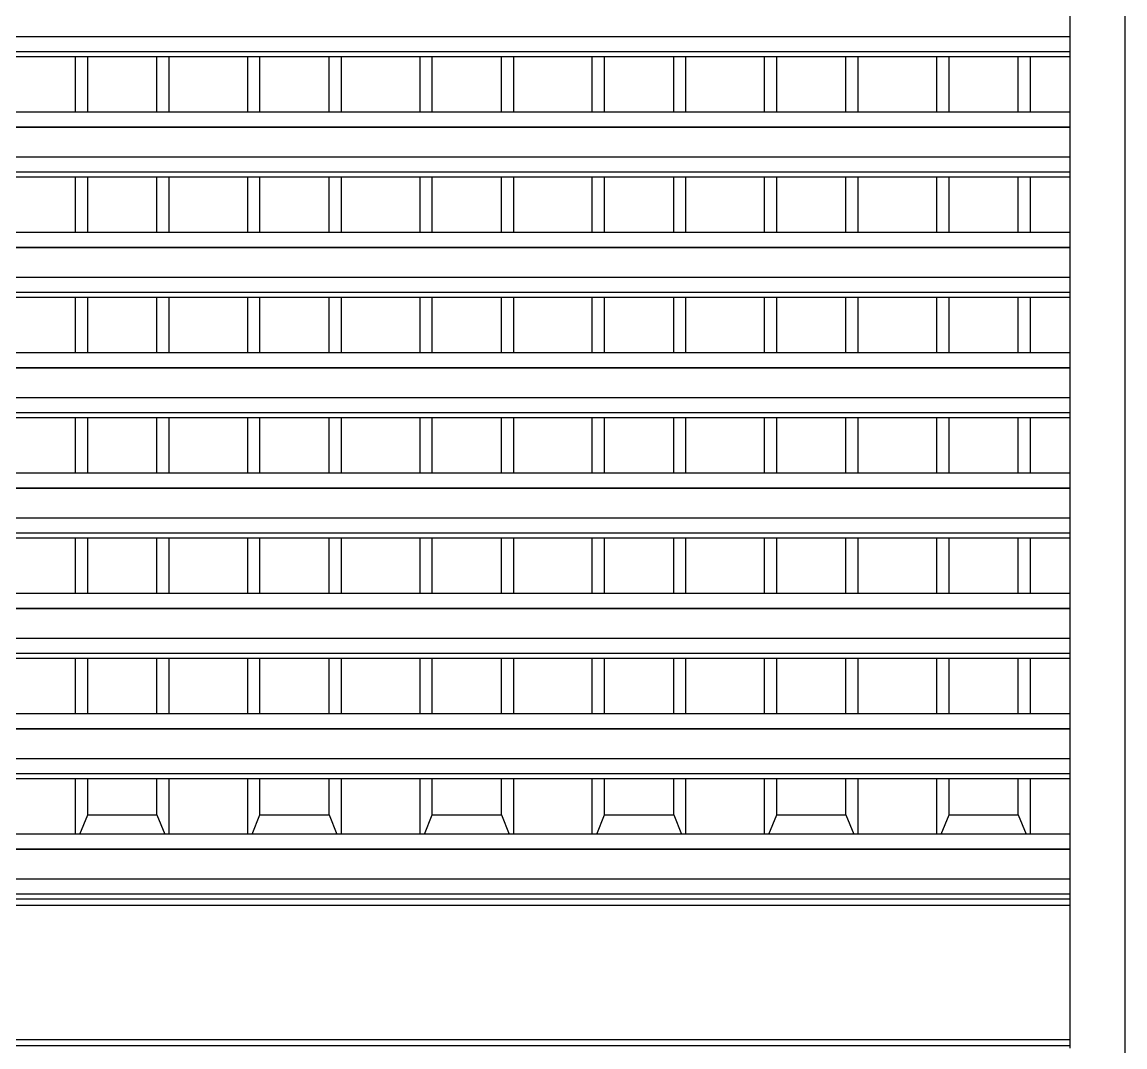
# Model space of a CAD drawing. Extents: x -49.7 to 49.7, y -10.2 to 18.8.
# Drawn here: x 17.535 to 19.343, y 11.668 to 13.349 of the extents above; entities that cross this region are included whole.
import ezdxf

# ---------------------------------------------------------------- set-up
doc = ezdxf.new("R2010")
doc.units = 0
doc.layers.get('0').update_dxf_attribs({"linetype": 'CONTINUOUS'})

msp = doc.modelspace()

# ---------------------------------------------------------------- linework, layer by layer
for p, q in [((19.3431, 14.2349), (19.3431, 8.2963)), ((19.2531, 13.3244), (19.2531, 13.3729)), ((19.2531, 13.3244), (15.7131, 13.3244)), ((19.2531, 13.2998), (19.2531, 13.3244)), ((19.2531, 13.2998), (15.7131, 13.2998)), ((17.6228, 13.2916), (17.494, 13.2916)), ((17.6228, 13.2011), (17.6228, 13.2916)), ((17.643, 13.2916), (17.6228, 13.2916)), ((17.643, 13.2011), (17.643, 13.2916)), ((17.7562, 13.2916), (17.643, 13.2916)), ((17.7562, 13.2011), (17.7562, 13.2916)), ((17.7764, 13.2916), (17.7562, 13.2916)), ((17.7764, 13.2011), (17.7764, 13.2916)), ((17.9053, 13.2916), (17.7764, 13.2916)), ((17.9053, 13.2011), (17.9053, 13.2916)), ((17.9254, 13.2916), (17.9053, 13.2916)), ((17.9254, 13.2011), (17.9254, 13.2916)), ((18.0386, 13.2916), (17.9254, 13.2916)), ((18.0386, 13.2011), (18.0386, 13.2916)), ((18.0588, 13.2916), (18.0386, 13.2916)), ((18.0588, 13.2011), (18.0588, 13.2916)), ((18.1877, 13.2916), (18.0588, 13.2916)), ((18.1877, 13.2011), (18.1877, 13.2916)), ((18.2078, 13.2916), (18.1877, 13.2916)), ((18.2078, 13.2011), (18.2078, 13.2916)), ((18.3211, 13.2916), (18.2078, 13.2916)), ((18.3211, 13.2011), (18.3211, 13.2916)), ((18.3412, 13.2916), (18.3211, 13.2916)), ((18.3412, 13.2011), (18.3412, 13.2916)), ((18.4701, 13.2916), (18.3412, 13.2916)), ((18.4701, 13.2011), (18.4701, 13.2916)), ((18.4903, 13.2916), (18.4701, 13.2916)), ((18.4903, 13.2011), (18.4903, 13.2916)), ((18.6035, 13.2916), (18.4903, 13.2916)), ((18.6035, 13.2011), (18.6035, 13.2916)), ((18.6236, 13.2916), (18.6035, 13.2916)), ((18.6236, 13.2011), (18.6236, 13.2916)), ((18.7525, 13.2916), (18.6236, 13.2916)), ((18.7525, 13.2011), (18.7525, 13.2916)), ((18.7727, 13.2916), (18.7525, 13.2916)), ((18.7727, 13.2011), (18.7727, 13.2916)), ((18.8859, 13.2916), (18.7727, 13.2916)), ((18.8859, 13.2011), (18.8859, 13.2916)), ((18.9061, 13.2916), (18.8859, 13.2916)), ((18.9061, 13.2011), (18.9061, 13.2916)), ((19.0349, 13.2916), (18.9061, 13.2916)), ((19.0349, 13.2011), (19.0349, 13.2916)), ((19.0551, 13.2916), (19.0349, 13.2916)), ((19.0551, 13.2011), (19.0551, 13.2916)), ((19.1683, 13.2916), (19.0551, 13.2916)), ((19.1683, 13.2011), (19.1683, 13.2916)), ((19.1885, 13.2916), (19.1683, 13.2916)), ((19.1885, 13.2011), (19.1885, 13.2916)), ((19.2531, 13.2916), (19.1885, 13.2916)), ((19.2531, 13.2916), (19.2531, 13.2998)), ((19.2531, 13.2011), (19.2531, 13.2916)), ((17.6228, 13.2011), (17.494, 13.2011)), ((17.643, 13.2011), (17.6228, 13.2011)), ((17.7562, 13.2011), (17.643, 13.2011)), ((17.7764, 13.2011), (17.7562, 13.2011)), ((17.9053, 13.2011), (17.7764, 13.2011)), ((17.9254, 13.2011), (17.9053, 13.2011)), ((18.0386, 13.2011), (17.9254, 13.2011)), ((18.0588, 13.2011), (18.0386, 13.2011)), ((18.1877, 13.2011), (18.0588, 13.2011)), ((18.2078, 13.2011), (18.1877, 13.2011)), ((18.3211, 13.2011), (18.2078, 13.2011)), ((18.3412, 13.2011), (18.3211, 13.2011)), ((18.4701, 13.2011), (18.3412, 13.2011)), ((18.4903, 13.2011), (18.4701, 13.2011)), ((18.6035, 13.2011), (18.4903, 13.2011)), ((18.6236, 13.2011), (18.6035, 13.2011)), ((18.7525, 13.2011), (18.6236, 13.2011)), ((18.7727, 13.2011), (18.7525, 13.2011)), ((18.8859, 13.2011), (18.7727, 13.2011)), ((18.9061, 13.2011), (18.8859, 13.2011)), ((19.0349, 13.2011), (18.9061, 13.2011)), ((19.0551, 13.2011), (19.0349, 13.2011)), ((19.1683, 13.2011), (19.0551, 13.2011)), ((19.1885, 13.2011), (19.1683, 13.2011)), ((19.2531, 13.2011), (19.1885, 13.2011)), ((19.2531, 13.1765), (19.2531, 13.2011)), ((19.2531, 13.1765), (15.7131, 13.1765)), ((19.2531, 13.1757), (15.7131, 13.1757)), ((19.2531, 13.1757), (19.2531, 13.1765)), ((19.2531, 13.1272), (19.2531, 13.1757)), ((19.2531, 13.1272), (15.7131, 13.1272)), ((19.2531, 13.1025), (19.2531, 13.1272)), ((19.2531, 13.1025), (15.7131, 13.1025)), ((17.6228, 13.0943), (17.494, 13.0943)), ((17.6228, 13.0039), (17.6228, 13.0943)), ((17.643, 13.0943), (17.6228, 13.0943)), ((17.643, 13.0039), (17.643, 13.0943)), ((17.7562, 13.0943), (17.643, 13.0943)), ((17.7562, 13.0039), (17.7562, 13.0943)), ((17.7764, 13.0943), (17.7562, 13.0943)), ((17.7764, 13.0039), (17.7764, 13.0943)), ((17.9053, 13.0943), (17.7764, 13.0943)), ((17.9053, 13.0039), (17.9053, 13.0943)), ((17.9254, 13.0943), (17.9053, 13.0943)), ((17.9254, 13.0039), (17.9254, 13.0943)), ((18.0386, 13.0943), (17.9254, 13.0943)), ((18.0386, 13.0039), (18.0386, 13.0943)), ((18.0588, 13.0943), (18.0386, 13.0943)), ((18.0588, 13.0039), (18.0588, 13.0943)), ((18.1877, 13.0943), (18.0588, 13.0943)), ((18.1877, 13.0039), (18.1877, 13.0943)), ((18.2078, 13.0943), (18.1877, 13.0943)), ((18.2078, 13.0039), (18.2078, 13.0943)), ((18.3211, 13.0943), (18.2078, 13.0943)), ((18.3211, 13.0039), (18.3211, 13.0943)), ((18.3412, 13.0943), (18.3211, 13.0943)), ((18.3412, 13.0039), (18.3412, 13.0943)), ((18.4701, 13.0943), (18.3412, 13.0943)), ((18.4701, 13.0039), (18.4701, 13.0943)), ((18.4903, 13.0943), (18.4701, 13.0943)), ((18.4903, 13.0039), (18.4903, 13.0943)), ((18.6035, 13.0943), (18.4903, 13.0943)), ((18.6035, 13.0039), (18.6035, 13.0943)), ((18.6236, 13.0943), (18.6035, 13.0943)), ((18.6236, 13.0039), (18.6236, 13.0943)), ((18.7525, 13.0943), (18.6236, 13.0943)), ((18.7525, 13.0039), (18.7525, 13.0943)), ((18.7727, 13.0943), (18.7525, 13.0943)), ((18.7727, 13.0039), (18.7727, 13.0943)), ((18.8859, 13.0943), (18.7727, 13.0943)), ((18.8859, 13.0039), (18.8859, 13.0943)), ((18.9061, 13.0943), (18.8859, 13.0943)), ((18.9061, 13.0039), (18.9061, 13.0943)), ((19.0349, 13.0943), (18.9061, 13.0943)), ((19.0349, 13.0039), (19.0349, 13.0943)), ((19.0551, 13.0943), (19.0349, 13.0943)), ((19.0551, 13.0039), (19.0551, 13.0943)), ((19.1683, 13.0943), (19.0551, 13.0943)), ((19.1683, 13.0039), (19.1683, 13.0943)), ((19.1885, 13.0943), (19.1683, 13.0943)), ((19.1885, 13.0039), (19.1885, 13.0943)), ((19.2531, 13.0943), (19.1885, 13.0943)), ((19.2531, 13.0943), (19.2531, 13.1025)), ((19.2531, 13.0039), (19.2531, 13.0943)), ((17.6228, 13.0039), (17.494, 13.0039)), ((17.643, 13.0039), (17.6228, 13.0039)), ((17.7562, 13.0039), (17.643, 13.0039)), ((17.7764, 13.0039), (17.7562, 13.0039)), ((17.9053, 13.0039), (17.7764, 13.0039)), ((17.9254, 13.0039), (17.9053, 13.0039)), ((18.0386, 13.0039), (17.9254, 13.0039)), ((18.0588, 13.0039), (18.0386, 13.0039)), ((18.1877, 13.0039), (18.0588, 13.0039)), ((18.2078, 13.0039), (18.1877, 13.0039)), ((18.3211, 13.0039), (18.2078, 13.0039)), ((18.3412, 13.0039), (18.3211, 13.0039)), ((18.4701, 13.0039), (18.3412, 13.0039)), ((18.4903, 13.0039), (18.4701, 13.0039)), ((18.6035, 13.0039), (18.4903, 13.0039)), ((18.6236, 13.0039), (18.6035, 13.0039)), ((18.7525, 13.0039), (18.6236, 13.0039)), ((18.7727, 13.0039), (18.7525, 13.0039)), ((18.8859, 13.0039), (18.7727, 13.0039)), ((18.9061, 13.0039), (18.8859, 13.0039)), ((19.0349, 13.0039), (18.9061, 13.0039)), ((19.0551, 13.0039), (19.0349, 13.0039)), ((19.1683, 13.0039), (19.0551, 13.0039)), ((19.1885, 13.0039), (19.1683, 13.0039)), ((19.2531, 13.0039), (19.1885, 13.0039)), ((19.2531, 12.9792), (19.2531, 13.0039)), ((19.2531, 12.9792), (15.7131, 12.9792)), ((19.2531, 12.9784), (15.7131, 12.9784)), ((19.2531, 12.9784), (19.2531, 12.9792)), ((19.2531, 12.9299), (19.2531, 12.9784)), ((19.2531, 12.9299), (15.7131, 12.9299)), ((19.2531, 12.9052), (19.2531, 12.9299)), ((19.2531, 12.9052), (15.7131, 12.9052)), ((17.6228, 12.897), (17.494, 12.897)), ((17.6228, 12.8066), (17.6228, 12.897)), ((17.643, 12.897), (17.6228, 12.897)), ((17.643, 12.8066), (17.643, 12.897)), ((17.7562, 12.897), (17.643, 12.897)), ((17.7562, 12.8066), (17.7562, 12.897)), ((17.7764, 12.897), (17.7562, 12.897)), ((17.7764, 12.8066), (17.7764, 12.897)), ((17.9053, 12.897), (17.7764, 12.897)), ((17.9053, 12.8066), (17.9053, 12.897)), ((17.9254, 12.897), (17.9053, 12.897)), ((17.9254, 12.8066), (17.9254, 12.897)), ((18.0386, 12.897), (17.9254, 12.897)), ((18.0386, 12.8066), (18.0386, 12.897)), ((18.0588, 12.897), (18.0386, 12.897)), ((18.0588, 12.8066), (18.0588, 12.897)), ((18.1877, 12.897), (18.0588, 12.897)), ((18.1877, 12.8066), (18.1877, 12.897)), ((18.2078, 12.897), (18.1877, 12.897)), ((18.2078, 12.8066), (18.2078, 12.897)), ((18.3211, 12.897), (18.2078, 12.897)), ((18.3211, 12.8066), (18.3211, 12.897)), ((18.3412, 12.897), (18.3211, 12.897)), ((18.3412, 12.8066), (18.3412, 12.897)), ((18.4701, 12.897), (18.3412, 12.897)), ((18.4701, 12.8066), (18.4701, 12.897)), ((18.4903, 12.897), (18.4701, 12.897)), ((18.4903, 12.8066), (18.4903, 12.897)), ((18.6035, 12.897), (18.4903, 12.897)), ((18.6035, 12.8066), (18.6035, 12.897)), ((18.6236, 12.897), (18.6035, 12.897)), ((18.6236, 12.8066), (18.6236, 12.897)), ((18.7525, 12.897), (18.6236, 12.897)), ((18.7525, 12.8066), (18.7525, 12.897)), ((18.7727, 12.897), (18.7525, 12.897)), ((18.7727, 12.8066), (18.7727, 12.897)), ((18.8859, 12.897), (18.7727, 12.897)), ((18.8859, 12.8066), (18.8859, 12.897)), ((18.9061, 12.897), (18.8859, 12.897)), ((18.9061, 12.8066), (18.9061, 12.897)), ((19.0349, 12.897), (18.9061, 12.897)), ((19.0349, 12.8066), (19.0349, 12.897)), ((19.0551, 12.897), (19.0349, 12.897)), ((19.0551, 12.8066), (19.0551, 12.897)), ((19.1683, 12.897), (19.0551, 12.897)), ((19.1683, 12.8066), (19.1683, 12.897)), ((19.1885, 12.897), (19.1683, 12.897)), ((19.1885, 12.8066), (19.1885, 12.897)), ((19.2531, 12.897), (19.1885, 12.897)), ((19.2531, 12.897), (19.2531, 12.9052)), ((19.2531, 12.8066), (19.2531, 12.897)), ((17.6228, 12.8066), (17.494, 12.8066)), ((17.643, 12.8066), (17.6228, 12.8066)), ((17.7562, 12.8066), (17.643, 12.8066)), ((17.7764, 12.8066), (17.7562, 12.8066)), ((17.9053, 12.8066), (17.7764, 12.8066)), ((17.9254, 12.8066), (17.9053, 12.8066)), ((18.0386, 12.8066), (17.9254, 12.8066)), ((18.0588, 12.8066), (18.0386, 12.8066)), ((18.1877, 12.8066), (18.0588, 12.8066)), ((18.2078, 12.8066), (18.1877, 12.8066)), ((18.3211, 12.8066), (18.2078, 12.8066)), ((18.3412, 12.8066), (18.3211, 12.8066)), ((18.4701, 12.8066), (18.3412, 12.8066)), ((18.4903, 12.8066), (18.4701, 12.8066)), ((18.6035, 12.8066), (18.4903, 12.8066)), ((18.6236, 12.8066), (18.6035, 12.8066)), ((18.7525, 12.8066), (18.6236, 12.8066)), ((18.7727, 12.8066), (18.7525, 12.8066)), ((18.8859, 12.8066), (18.7727, 12.8066)), ((18.9061, 12.8066), (18.8859, 12.8066)), ((19.0349, 12.8066), (18.9061, 12.8066)), ((19.0551, 12.8066), (19.0349, 12.8066)), ((19.1683, 12.8066), (19.0551, 12.8066)), ((19.1885, 12.8066), (19.1683, 12.8066)), ((19.2531, 12.8066), (19.1885, 12.8066)), ((19.2531, 12.7819), (19.2531, 12.8066)), ((19.2531, 12.7819), (15.7131, 12.7819)), ((19.2531, 12.7811), (15.7131, 12.7811)), ((19.2531, 12.7811), (19.2531, 12.7819)), ((19.2531, 12.7326), (19.2531, 12.7811)), ((19.2531, 12.7326), (15.7131, 12.7326)), ((19.2531, 12.7079), (19.2531, 12.7326)), ((19.2531, 12.7079), (15.7131, 12.7079)), ((17.6228, 12.6997), (17.494, 12.6997)), ((17.6228, 12.6093), (17.6228, 12.6997)), ((17.643, 12.6997), (17.6228, 12.6997)), ((17.643, 12.6093), (17.643, 12.6997)), ((17.7562, 12.6997), (17.643, 12.6997)), ((17.7562, 12.6093), (17.7562, 12.6997)), ((17.7764, 12.6997), (17.7562, 12.6997)), ((17.7764, 12.6093), (17.7764, 12.6997)), ((17.9053, 12.6997), (17.7764, 12.6997)), ((17.9053, 12.6093), (17.9053, 12.6997)), ((17.9254, 12.6997), (17.9053, 12.6997)), ((17.9254, 12.6093), (17.9254, 12.6997)), ((18.0386, 12.6997), (17.9254, 12.6997)), ((18.0386, 12.6093), (18.0386, 12.6997)), ((18.0588, 12.6997), (18.0386, 12.6997)), ((18.0588, 12.6093), (18.0588, 12.6997)), ((18.1877, 12.6997), (18.0588, 12.6997)), ((18.1877, 12.6093), (18.1877, 12.6997)), ((18.2078, 12.6997), (18.1877, 12.6997)), ((18.2078, 12.6093), (18.2078, 12.6997)), ((18.3211, 12.6997), (18.2078, 12.6997)), ((18.3211, 12.6093), (18.3211, 12.6997)), ((18.3412, 12.6997), (18.3211, 12.6997)), ((18.3412, 12.6093), (18.3412, 12.6997)), ((18.4701, 12.6997), (18.3412, 12.6997)), ((18.4701, 12.6093), (18.4701, 12.6997)), ((18.4903, 12.6997), (18.4701, 12.6997)), ((18.4903, 12.6093), (18.4903, 12.6997)), ((18.6035, 12.6997), (18.4903, 12.6997)), ((18.6035, 12.6093), (18.6035, 12.6997)), ((18.6236, 12.6997), (18.6035, 12.6997)), ((18.6236, 12.6093), (18.6236, 12.6997)), ((18.7525, 12.6997), (18.6236, 12.6997)), ((18.7525, 12.6093), (18.7525, 12.6997)), ((18.7727, 12.6997), (18.7525, 12.6997)), ((18.7727, 12.6093), (18.7727, 12.6997)), ((18.8859, 12.6997), (18.7727, 12.6997)), ((18.8859, 12.6093), (18.8859, 12.6997)), ((18.9061, 12.6997), (18.8859, 12.6997)), ((18.9061, 12.6093), (18.9061, 12.6997)), ((19.0349, 12.6997), (18.9061, 12.6997)), ((19.0349, 12.6093), (19.0349, 12.6997)), ((19.0551, 12.6997), (19.0349, 12.6997)), ((19.0551, 12.6093), (19.0551, 12.6997)), ((19.1683, 12.6997), (19.0551, 12.6997)), ((19.1683, 12.6093), (19.1683, 12.6997)), ((19.1885, 12.6997), (19.1683, 12.6997)), ((19.1885, 12.6093), (19.1885, 12.6997)), ((19.2531, 12.6997), (19.1885, 12.6997)), ((19.2531, 12.6997), (19.2531, 12.7079)), ((19.2531, 12.6093), (19.2531, 12.6997)), ((17.6228, 12.6093), (17.494, 12.6093)), ((17.643, 12.6093), (17.6228, 12.6093)), ((17.7562, 12.6093), (17.643, 12.6093)), ((17.7764, 12.6093), (17.7562, 12.6093)), ((17.9053, 12.6093), (17.7764, 12.6093)), ((17.9254, 12.6093), (17.9053, 12.6093)), ((18.0386, 12.6093), (17.9254, 12.6093)), ((18.0588, 12.6093), (18.0386, 12.6093)), ((18.1877, 12.6093), (18.0588, 12.6093)), ((18.2078, 12.6093), (18.1877, 12.6093)), ((18.3211, 12.6093), (18.2078, 12.6093)), ((18.3412, 12.6093), (18.3211, 12.6093)), ((18.4701, 12.6093), (18.3412, 12.6093)), ((18.4903, 12.6093), (18.4701, 12.6093)), ((18.6035, 12.6093), (18.4903, 12.6093)), ((18.6236, 12.6093), (18.6035, 12.6093)), ((18.7525, 12.6093), (18.6236, 12.6093)), ((18.7727, 12.6093), (18.7525, 12.6093)), ((18.8859, 12.6093), (18.7727, 12.6093)), ((18.9061, 12.6093), (18.8859, 12.6093)), ((19.0349, 12.6093), (18.9061, 12.6093)), ((19.0551, 12.6093), (19.0349, 12.6093)), ((19.1683, 12.6093), (19.0551, 12.6093)), ((19.1885, 12.6093), (19.1683, 12.6093)), ((19.2531, 12.6093), (19.1885, 12.6093)), ((19.2531, 12.5846), (19.2531, 12.6093)), ((19.2531, 12.5846), (15.7131, 12.5846)), ((19.2531, 12.5838), (15.7131, 12.5838)), ((19.2531, 12.5838), (19.2531, 12.5846)), ((19.2531, 12.5353), (19.2531, 12.5838)), ((19.2531, 12.5353), (15.7131, 12.5353)), ((19.2531, 12.5107), (19.2531, 12.5353)), ((19.2531, 12.5107), (15.7131, 12.5107)), ((19.2531, 12.5024), (19.2531, 12.5107)), ((17.6228, 12.5024), (17.494, 12.5024)), ((17.6228, 12.412), (17.6228, 12.5024)), ((17.643, 12.5024), (17.6228, 12.5024)), ((17.643, 12.412), (17.643, 12.5024)), ((17.7562, 12.5024), (17.643, 12.5024)), ((17.7562, 12.412), (17.7562, 12.5024)), ((17.7764, 12.5024), (17.7562, 12.5024)), ((17.7764, 12.412), (17.7764, 12.5024)), ((17.9053, 12.5024), (17.7764, 12.5024)), ((17.9053, 12.412), (17.9053, 12.5024)), ((17.9254, 12.5024), (17.9053, 12.5024)), ((17.9254, 12.412), (17.9254, 12.5024)), ((18.0386, 12.5024), (17.9254, 12.5024)), ((18.0386, 12.412), (18.0386, 12.5024)), ((18.0588, 12.5024), (18.0386, 12.5024)), ((18.0588, 12.412), (18.0588, 12.5024)), ((18.1877, 12.5024), (18.0588, 12.5024)), ((18.1877, 12.412), (18.1877, 12.5024)), ((18.2078, 12.5024), (18.1877, 12.5024)), ((18.2078, 12.412), (18.2078, 12.5024)), ((18.3211, 12.5024), (18.2078, 12.5024)), ((18.3211, 12.412), (18.3211, 12.5024)), ((18.3412, 12.5024), (18.3211, 12.5024)), ((18.3412, 12.412), (18.3412, 12.5024)), ((18.4701, 12.5024), (18.3412, 12.5024)), ((18.4701, 12.412), (18.4701, 12.5024)), ((18.4903, 12.5024), (18.4701, 12.5024)), ((18.4903, 12.412), (18.4903, 12.5024)), ((18.6035, 12.5024), (18.4903, 12.5024)), ((18.6035, 12.412), (18.6035, 12.5024)), ((18.6236, 12.5024), (18.6035, 12.5024)), ((18.6236, 12.412), (18.6236, 12.5024)), ((18.7525, 12.5024), (18.6236, 12.5024)), ((18.7525, 12.412), (18.7525, 12.5024)), ((18.7727, 12.5024), (18.7525, 12.5024)), ((18.7727, 12.412), (18.7727, 12.5024)), ((18.8859, 12.5024), (18.7727, 12.5024)), ((18.8859, 12.412), (18.8859, 12.5024)), ((18.9061, 12.5024), (18.8859, 12.5024)), ((18.9061, 12.412), (18.9061, 12.5024)), ((19.0349, 12.5024), (18.9061, 12.5024)), ((19.0349, 12.412), (19.0349, 12.5024)), ((19.0551, 12.5024), (19.0349, 12.5024)), ((19.0551, 12.412), (19.0551, 12.5024)), ((19.1683, 12.5024), (19.0551, 12.5024)), ((19.1683, 12.412), (19.1683, 12.5024)), ((19.1885, 12.5024), (19.1683, 12.5024)), ((19.1885, 12.412), (19.1885, 12.5024)), ((19.2531, 12.5024), (19.1885, 12.5024)), ((19.2531, 12.412), (19.2531, 12.5024)), ((17.6228, 12.412), (17.494, 12.412)), ((17.643, 12.412), (17.6228, 12.412)), ((17.7562, 12.412), (17.643, 12.412)), ((17.7764, 12.412), (17.7562, 12.412)), ((17.9053, 12.412), (17.7764, 12.412)), ((17.9254, 12.412), (17.9053, 12.412)), ((18.0386, 12.412), (17.9254, 12.412)), ((18.0588, 12.412), (18.0386, 12.412)), ((18.1877, 12.412), (18.0588, 12.412)), ((18.2078, 12.412), (18.1877, 12.412)), ((18.3211, 12.412), (18.2078, 12.412)), ((18.3412, 12.412), (18.3211, 12.412)), ((18.4701, 12.412), (18.3412, 12.412)), ((18.4903, 12.412), (18.4701, 12.412)), ((18.6035, 12.412), (18.4903, 12.412)), ((18.6236, 12.412), (18.6035, 12.412)), ((18.7525, 12.412), (18.6236, 12.412)), ((18.7727, 12.412), (18.7525, 12.412)), ((18.8859, 12.412), (18.7727, 12.412)), ((18.9061, 12.412), (18.8859, 12.412)), ((19.0349, 12.412), (18.9061, 12.412)), ((19.0551, 12.412), (19.0349, 12.412)), ((19.1683, 12.412), (19.0551, 12.412)), ((19.1885, 12.412), (19.1683, 12.412)), ((19.2531, 12.412), (19.1885, 12.412)), ((19.2531, 12.3874), (19.2531, 12.412)), ((19.2531, 12.3874), (15.7131, 12.3874)), ((19.2531, 12.3865), (15.7131, 12.3865)), ((19.2531, 12.3865), (19.2531, 12.3874)), ((19.2531, 12.338), (19.2531, 12.3865)), ((19.2531, 12.338), (15.7131, 12.338)), ((19.2531, 12.3134), (19.2531, 12.338)), ((19.2531, 12.3134), (15.7131, 12.3134)), ((19.2531, 12.3052), (19.2531, 12.3134)), ((17.6228, 12.3052), (17.494, 12.3052)), ((17.6228, 12.2147), (17.6228, 12.3052)), ((17.643, 12.3052), (17.6228, 12.3052)), ((17.643, 12.2147), (17.643, 12.3052)), ((17.7562, 12.3052), (17.643, 12.3052)), ((17.7562, 12.2147), (17.7562, 12.3052)), ((17.7764, 12.3052), (17.7562, 12.3052)), ((17.7764, 12.2147), (17.7764, 12.3052)), ((17.9053, 12.3052), (17.7764, 12.3052)), ((17.9053, 12.2147), (17.9053, 12.3052)), ((17.9254, 12.3052), (17.9053, 12.3052)), ((17.9254, 12.2147), (17.9254, 12.3052)), ((18.0386, 12.3052), (17.9254, 12.3052)), ((18.0386, 12.2147), (18.0386, 12.3052)), ((18.0588, 12.3052), (18.0386, 12.3052)), ((18.0588, 12.2147), (18.0588, 12.3052)), ((18.1877, 12.3052), (18.0588, 12.3052)), ((18.1877, 12.2147), (18.1877, 12.3052)), ((18.2078, 12.3052), (18.1877, 12.3052)), ((18.2078, 12.2147), (18.2078, 12.3052)), ((18.3211, 12.3052), (18.2078, 12.3052)), ((18.3211, 12.2147), (18.3211, 12.3052)), ((18.3412, 12.3052), (18.3211, 12.3052)), ((18.3412, 12.2147), (18.3412, 12.3052)), ((18.4701, 12.3052), (18.3412, 12.3052)), ((18.4701, 12.2147), (18.4701, 12.3052)), ((18.4903, 12.3052), (18.4701, 12.3052)), ((18.4903, 12.2147), (18.4903, 12.3052)), ((18.6035, 12.3052), (18.4903, 12.3052)), ((18.6035, 12.2147), (18.6035, 12.3052)), ((18.6236, 12.3052), (18.6035, 12.3052)), ((18.6236, 12.2147), (18.6236, 12.3052)), ((18.7525, 12.3052), (18.6236, 12.3052)), ((18.7525, 12.2147), (18.7525, 12.3052)), ((18.7727, 12.3052), (18.7525, 12.3052)), ((18.7727, 12.2147), (18.7727, 12.3052)), ((18.8859, 12.3052), (18.7727, 12.3052)), ((18.8859, 12.2147), (18.8859, 12.3052)), ((18.9061, 12.3052), (18.8859, 12.3052)), ((18.9061, 12.2147), (18.9061, 12.3052)), ((19.0349, 12.3052), (18.9061, 12.3052)), ((19.0349, 12.2147), (19.0349, 12.3052)), ((19.0551, 12.3052), (19.0349, 12.3052)), ((19.0551, 12.2147), (19.0551, 12.3052)), ((19.1683, 12.3052), (19.0551, 12.3052)), ((19.1683, 12.2147), (19.1683, 12.3052)), ((19.1885, 12.3052), (19.1683, 12.3052)), ((19.1885, 12.2147), (19.1885, 12.3052)), ((19.2531, 12.3052), (19.1885, 12.3052)), ((19.2531, 12.2147), (19.2531, 12.3052)), ((17.6228, 12.2147), (17.494, 12.2147)), ((17.643, 12.2147), (17.6228, 12.2147)), ((17.7562, 12.2147), (17.643, 12.2147)), ((17.7764, 12.2147), (17.7562, 12.2147)), ((17.9053, 12.2147), (17.7764, 12.2147)), ((17.9254, 12.2147), (17.9053, 12.2147)), ((18.0386, 12.2147), (17.9254, 12.2147)), ((18.0588, 12.2147), (18.0386, 12.2147)), ((18.1877, 12.2147), (18.0588, 12.2147)), ((18.2078, 12.2147), (18.1877, 12.2147)), ((18.3211, 12.2147), (18.2078, 12.2147)), ((18.3412, 12.2147), (18.3211, 12.2147)), ((18.4701, 12.2147), (18.3412, 12.2147)), ((18.4903, 12.2147), (18.4701, 12.2147)), ((18.6035, 12.2147), (18.4903, 12.2147)), ((18.6236, 12.2147), (18.6035, 12.2147)), ((18.7525, 12.2147), (18.6236, 12.2147)), ((18.7727, 12.2147), (18.7525, 12.2147)), ((18.8859, 12.2147), (18.7727, 12.2147)), ((18.9061, 12.2147), (18.8859, 12.2147)), ((19.0349, 12.2147), (18.9061, 12.2147)), ((19.0551, 12.2147), (19.0349, 12.2147)), ((19.1683, 12.2147), (19.0551, 12.2147)), ((19.1885, 12.2147), (19.1683, 12.2147)), ((19.2531, 12.2147), (19.1885, 12.2147)), ((19.2531, 12.1901), (19.2531, 12.2147)), ((19.2531, 12.1901), (15.7131, 12.1901)), ((19.2531, 12.1893), (15.7131, 12.1893)), ((19.2531, 12.1893), (19.2531, 12.1901)), ((19.2531, 12.1408), (19.2531, 12.1893)), ((19.2531, 12.1408), (15.7131, 12.1408)), ((19.2531, 12.1161), (19.2531, 12.1408)), ((19.2531, 12.1161), (15.7131, 12.1161)), ((19.2531, 12.1079), (19.2531, 12.1161)), ((17.6228, 12.1079), (17.494, 12.1079)), ((17.6228, 12.0175), (17.6228, 12.1079)), ((17.643, 12.1079), (17.6228, 12.1079)), ((17.643, 12.0491), (17.643, 12.1079)), ((17.7562, 12.1079), (17.643, 12.1079)), ((17.7562, 12.0491), (17.7562, 12.1079)), ((17.7764, 12.1079), (17.7562, 12.1079)), ((17.7764, 12.0175), (17.7764, 12.1079)), ((17.9053, 12.1079), (17.7764, 12.1079)), ((17.9053, 12.0175), (17.9053, 12.1079)), ((17.9254, 12.1079), (17.9053, 12.1079)), ((17.9254, 12.0491), (17.9254, 12.1079)), ((18.0386, 12.1079), (17.9254, 12.1079)), ((18.0386, 12.0491), (18.0386, 12.1079)), ((18.0588, 12.1079), (18.0386, 12.1079)), ((18.0588, 12.0175), (18.0588, 12.1079)), ((18.1877, 12.1079), (18.0588, 12.1079)), ((18.1877, 12.0175), (18.1877, 12.1079)), ((18.2078, 12.1079), (18.1877, 12.1079)), ((18.2078, 12.0491), (18.2078, 12.1079)), ((18.3211, 12.1079), (18.2078, 12.1079)), ((18.3211, 12.0491), (18.3211, 12.1079)), ((18.3412, 12.1079), (18.3211, 12.1079)), ((18.3412, 12.0175), (18.3412, 12.1079)), ((18.4701, 12.1079), (18.3412, 12.1079)), ((18.4701, 12.0175), (18.4701, 12.1079)), ((18.4903, 12.1079), (18.4701, 12.1079)), ((18.4903, 12.0491), (18.4903, 12.1079)), ((18.6035, 12.1079), (18.4903, 12.1079)), ((18.6035, 12.0491), (18.6035, 12.1079)), ((18.6236, 12.1079), (18.6035, 12.1079)), ((18.6236, 12.0175), (18.6236, 12.1079)), ((18.7525, 12.1079), (18.6236, 12.1079)), ((18.7525, 12.0175), (18.7525, 12.1079)), ((18.7727, 12.1079), (18.7525, 12.1079)), ((18.7727, 12.0491), (18.7727, 12.1079)), ((18.8859, 12.1079), (18.7727, 12.1079)), ((18.8859, 12.0491), (18.8859, 12.1079)), ((18.9061, 12.1079), (18.8859, 12.1079)), ((18.9061, 12.0175), (18.9061, 12.1079)), ((19.0349, 12.1079), (18.9061, 12.1079)), ((19.0349, 12.0175), (19.0349, 12.1079)), ((19.0551, 12.1079), (19.0349, 12.1079)), ((19.0551, 12.0491), (19.0551, 12.1079)), ((19.1683, 12.1079), (19.0551, 12.1079)), ((19.1683, 12.0491), (19.1683, 12.1079)), ((19.1885, 12.1079), (19.1683, 12.1079)), ((19.1885, 12.0175), (19.1885, 12.1079)), ((19.2531, 12.1079), (19.1885, 12.1079)), ((19.2531, 12.0175), (19.2531, 12.1079)), ((17.6301, 12.0175), (17.643, 12.0491)), ((17.643, 12.0491), (17.7562, 12.0491)), ((17.7562, 12.0491), (17.7692, 12.0175)), ((17.9125, 12.0175), (17.9254, 12.0491)), ((17.9254, 12.0491), (18.0386, 12.0491)), ((18.0386, 12.0491), (18.0516, 12.0175)), ((18.1949, 12.0175), (18.2078, 12.0491)), ((18.2078, 12.0491), (18.3211, 12.0491)), ((18.3211, 12.0491), (18.334, 12.0175)), ((18.4773, 12.0175), (18.4903, 12.0491)), ((18.4903, 12.0491), (18.6035, 12.0491)), ((18.6035, 12.0491), (18.6164, 12.0175)), ((18.7597, 12.0175), (18.7727, 12.0491)), ((18.7727, 12.0491), (18.8859, 12.0491)), ((18.8859, 12.0491), (18.8988, 12.0175)), ((19.0421, 12.0175), (19.0551, 12.0491)), ((19.0551, 12.0491), (19.1683, 12.0491)), ((19.1683, 12.0491), (19.1812, 12.0175)), ((17.6228, 12.0175), (17.494, 12.0175)), ((17.6301, 12.0175), (17.6228, 12.0175)), ((17.7692, 12.0175), (17.6301, 12.0175)), ((17.7764, 12.0175), (17.7692, 12.0175)), ((17.9053, 12.0175), (17.7764, 12.0175)), ((17.9125, 12.0175), (17.9053, 12.0175)), ((18.0516, 12.0175), (17.9125, 12.0175)), ((18.0588, 12.0175), (18.0516, 12.0175)), ((18.1877, 12.0175), (18.0588, 12.0175)), ((18.1949, 12.0175), (18.1877, 12.0175)), ((18.334, 12.0175), (18.1949, 12.0175)), ((18.3412, 12.0175), (18.334, 12.0175)), ((18.4701, 12.0175), (18.3412, 12.0175)), ((18.4773, 12.0175), (18.4701, 12.0175)), ((18.6164, 12.0175), (18.4773, 12.0175)), ((18.6236, 12.0175), (18.6164, 12.0175)), ((18.7525, 12.0175), (18.6236, 12.0175)), ((18.7597, 12.0175), (18.7525, 12.0175)), ((18.8988, 12.0175), (18.7597, 12.0175)), ((18.9061, 12.0175), (18.8988, 12.0175)), ((19.0349, 12.0175), (18.9061, 12.0175)), ((19.0421, 12.0175), (19.0349, 12.0175)), ((19.1812, 12.0175), (19.0421, 12.0175)), ((19.1885, 12.0175), (19.1812, 12.0175)), ((19.2531, 12.0175), (19.1885, 12.0175)), ((19.2531, 11.9928), (19.2531, 12.0175)), ((19.2531, 11.9928), (15.7131, 11.9928)), ((19.2531, 11.992), (15.7131, 11.992)), ((19.2531, 11.992), (19.2531, 11.9928)), ((19.2531, 11.9435), (19.2531, 11.992)), ((19.2531, 11.9435), (15.7131, 11.9435)), ((19.2531, 11.9188), (19.2531, 11.9435)), ((19.2531, 11.9188), (15.7131, 11.9188)), ((19.2531, 11.9106), (19.2531, 11.9188)), ((19.2531, 11.9106), (15.7131, 11.9106)), ((15.7131, 11.9008), (19.2531, 11.9008)), ((19.2531, 11.9008), (19.2531, 11.9106)), ((19.2531, 11.6804), (19.2531, 11.9008)), ((15.7131, 11.6804), (19.2531, 11.6804)), ((19.2531, 11.6706), (19.2531, 11.6804)), ((15.7131, 11.6706), (19.2531, 11.6706)), ((19.2531, 11.6663), (19.2531, 11.6706))]:
    msp.add_line(p, q)

doc.saveas('drawing.dxf')
